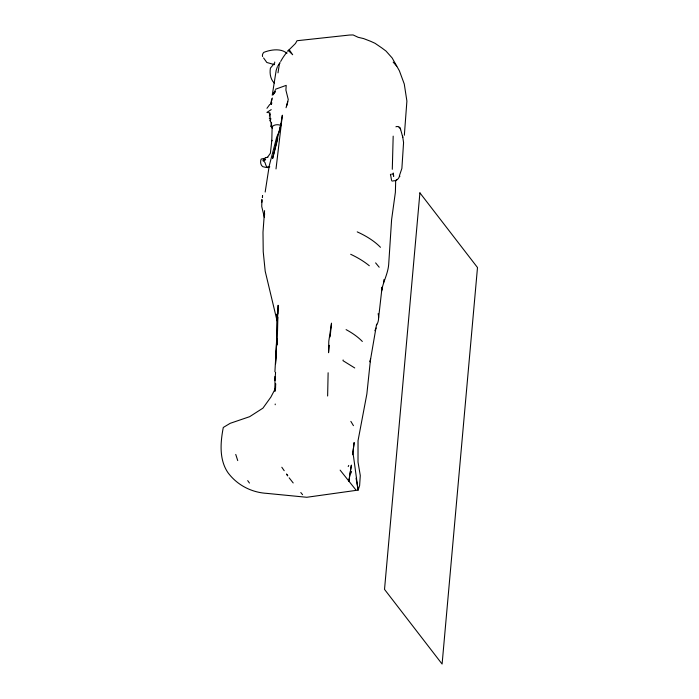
<?xml version="1.0" encoding="UTF-8"?>
<svg xmlns="http://www.w3.org/2000/svg" width="699" height="699" viewBox="0 0 699 699"><rect width="100%" height="100%" fill="white"/><g stroke="black" fill="none" stroke-linecap="round" stroke-linejoin="round"><path stroke-width="1.05" d="M264.563 215.047L264.572 213.274M277.136 344.756L276.918 314.052L277.18 320.212M390.531 174.366L391.545 180.298M400.544 129.752L400.274 128.144L398.561 126.676L396.901 126.484A4.91 2.831 -50.4 0 0 395.914 126.825M275.205 404.747L275.214 404.013M327.63 396.01L328.128 372.759M277.52 331.335L277.861 317.215M277.931 313.947L278.141 305.253L275.546 363.725L276.428 350.225M392.296 169.298L393.179 136.139M395.695 180.316L395.381 192.304L391.606 219.617L388.679 264.545C387.919 273.833 383.043 282.055 381.514 291.186L382.091 287.132L378.613 317.8M264.58 210.617L262.99 232.199L263.226 251.701L265.201 271.229L277.066 320.832M274.724 62.036L274.655 63.093L270.408 68.109C269.552 73.369 270.382 79.101 274.226 83.059M276.804 338.622L274.908 371.851M276.699 346.066L277.171 338.77M289.15 477.819L293.196 482.957M402.807 137.38L400.274 128.144M271.195 102.963C272.496 101.285 271.273 105.698 271.046 103.775M276.009 168.94L282.361 115.195L280.247 128.074M399.749 176.62L399.811 176.043M329.29 345.323L328.556 352.715L328.801 341.217L331.518 323.139L330.138 336.866M396.779 179.765L396.639 179.818M352.611 454.752L354.148 442.511L352.96 452.445L358.124 490.095L306.791 497.277L266.555 493.354C251.291 492.393 237.11 484.992 227.988 472.707C218.997 459.593 220.403 442.362 223.287 427.465L230.198 423.314L249.657 416.674L262.946 408.137L270.854 397.128L275.581 388.137L275.624 383.629L275.196 390.199M383.463 283.278L383.943 279.591M356.079 478.265L358.124 490.095L359.627 485.534L360.282 475.547L358.01 462.048L358.037 440.693L366.861 393.991L370.566 358.77L370.121 361.907L376.612 324.153M271.002 103.88L271.098 103.225M404.345 135.248L406.897 101.084L404.267 84.002L399.374 70.774L392.13 57.93L385.988 51.044L381.785 47.908L375.014 43.286L370.514 41.25L363.594 38.576L358.15 37.309L353.109 34.95L349.43 35.046L297.014 40.725L295.476 43.487L288.224 50.66M271.588 122.771L271.037 126.475L272.4 128.31M271.107 102.631L271.666 98.935M272.243 95.239L276.192 70.302L277.451 66.597M265.174 192.033L269.237 165.794L276.69 137.205L280.168 129.166M274.943 380.632L275.581 372.331M279.181 65.453L277.992 72.836M280.203 128.345L281.015 123.443L272.601 158.559L277.8 138.629M270.985 104.099L271.09 103.531L271.378 104.23M343.13 359.941L342.982 360.658L354.743 367.962M271.631 123.898L271.037 126.475L272.287 127.795M271.658 100.787L272.374 98.017M273.781 93.535L273.956 92.888L273.772 93.552M286.057 107.742L288.259 99.555L285.9 90.092L286.206 85.357L275.415 89.271M271.177 102.36L271.326 101.818M286.704 105.794L287.822 101.713M351.571 471.458L351.02 473.153M269.386 116.034L270.015 114.269M273.615 94.05L273.353 94.784L274.602 91.316M269.866 120.875L270.67 118.76M374.882 330.706L376.071 328.014M348.207 466.574L348.714 465.447M267.734 156.96L270.382 153.282L271.841 140.307L271.789 140.927L272.121 127.751A4.884 2.569 -3.5 0 1 275.301 124.964A4.884 2.569 -3.5 0 1 280.972 125.654M266.957 108.301L269.77 104.474M287.63 51.254L288.32 50.459L292.663 54.732L289.15 49.612M271.238 109.629L266.878 112.408L269.997 112.923M267.866 157.24L265.489 157.694L263.034 160.875L265.611 159.643C260.002 159.258 265.576 161.355 265.489 164.195A4.849 1.04 71.8 0 0 267.866 167.515M274.104 92.652L275.048 92.425M275.336 91.709L274.375 91.927M264.729 158.306L261.164 159.066C260.168 161.609 260.404 164.877 262.684 166.633L265.707 167.367L269.788 166.825M392.017 173.964L393.004 174.095L393.581 175.842M391.982 181.067L395.389 180.613A5.312 4.29 -35.6 0 0 399.505 175.423L401.881 168.415L403.568 142.605L402.589 135.938M274.541 64.649L266.835 62.482L263.593 57.956M269.255 118.157L270.976 118.987M393.179 62.132L396.752 66.195M355.765 489.781L340.125 470.13M375.608 262.868L379.19 267.228M300.797 492.524L302.58 494.691M286.94 53.404C281.208 47.986 270.574 49.664 263.855 52.346C262.763 53.412 262.09 55.046 262.579 56.549M247.708 480.624L249.447 483.044M281.819 467.247L284.205 470.707M350.846 421.375L353.449 425.674M274.314 92.076L274.489 92.556M275.118 90.276L275.231 91.062M264.371 217.389L261.732 206.502L261.915 199.53L261.924 202.168M235.746 454.429L237.73 460.589M271.885 126.362L270.321 120.307L269.901 113.352M393.703 176.445L393.24 172.994M274.943 376.464L274.987 391.536M266.013 157.485A4.806 1.975 -87.4 0 1 266.537 157.607M399.112 127.192A5.111 2.953 -50.4 0 1 399.435 127.943M280.666 61.46A52.748 42.587 -35.6 0 1 286.87 52.259M346.092 329.622A75.3 35.291 7.8 0 1 362.344 341.462M378.115 313.668A75.151 33.15 12.1 0 1 376.429 325.463M350.68 254.279A75.247 34.155 10.2 0 1 369.308 265.76M357.224 231.876A75.169 34.819 8.7 0 1 380.466 247.297M390.374 174.715A5.094 2.368 8.4 0 1 391.073 174.269M262.544 195.65L262.422 197.634L262.553 195.598M419.907 192.872L384.52 589.388L442.1 664.05L477.496 267.534L419.907 192.872M351.352 465.254L348.845 481.384L351.352 465.254M279.941 62.84L278.176 65.645L279.941 62.84M287.691 475.757L286.599 474.167L287.691 475.757"/></g></svg>
